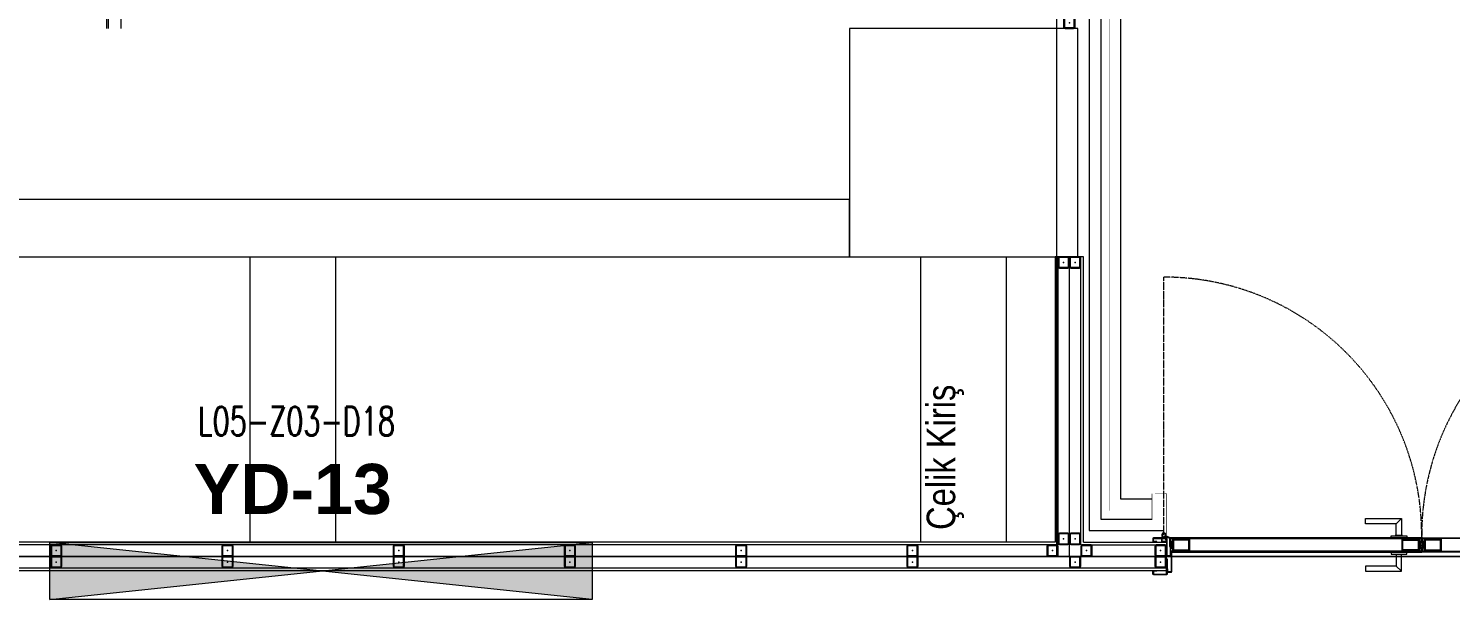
# Model space of a CAD drawing. Extents: x -2749 to 23780, y -1311 to 8245.
# Drawn here: x 19429.8 to 19928.1, y 1824.9 to 2025 of the extents above; entities that cross this region are included whole.
import ezdxf
from ezdxf.xclip import XClip

# ---------------------------------------------------------------- set-up
doc = ezdxf.new("R2010")
doc.units = 0
doc.header["$MEASUREMENT"] = 0
doc.header["$XCLIPFRAME"] = 0
doc.linetypes.add('DOT2', pattern=[0.125, 0, -0.125])
doc.linetypes.add('HIDDEN', pattern=[0.375, 0.25, -0.125])
doc.layers.get('0').update_dxf_attribs({"color": 9, "lineweight": 9})
for name, color, linetype, lineweight in [('00', 9, 'Continuous', 9), ('01', 9, 'Continuous', 9), ('05V', 9, 'Continuous', 9), ('06B', 9, 'Continuous', 9), ('06D', 9, 'Continuous', 9), ('10', 9, 'Continuous', 9), ('11', 9, 'Continuous', 9), ('20', 9, 'DOT2', 9), ('21', 9, 'Continuous', 9), ('33', 9, 'BATTING', 9), ('40B', 9, 'Continuous', 9), ('E-DEDEKTÖR NUMARALARI', 20, 'Continuous', 30), ('EQ LIST', 7, 'Continuous', 13), ('H-DAMPER', 1, 'Continuous', 13)]:
    doc.layers.add(name, color=color, linetype=linetype, lineweight=lineweight)
doc.styles.add('E-YAZI', font='txttw.shx')
doc.styles.add('MuuM_TEXT-STANDART', font='ARIALN.TTF')
doc.linetypes.add('BATTING', pattern='A,0.0001,-0.1,[134,ltypeshp.shx,S=0.1,R=0,X=-0.1,Y=0],-0.2,[134,ltypeshp.shx,S=0.1,R=180,X=0.1,Y=0],-0.1', length=0.4001000000000001)

# ---------------------------------------------------------------- blocks, each defined once
blk = doc.blocks.new('p-kolon_80x80')
blk.add_lwpolyline([(-40, -40), (40, -40), (40, 40), (-40, 40)], close=True)
blk = doc.blocks.new('p-arac asansoru')
for p, q in [((-6.300000035873381, 137.2500000023283), (21.199999963952, 137.2500000023283)), ((-6.300000035873381, 136.6500000023225), (21.199999963952, 136.6500000023225)), ((-6.300000035873381, 132.2500000023574), (21.199999963952, 132.2500000023574))]:
    blk.add_line(p, q)
blk = doc.blocks.new('Prf-40x40')
for points in [[(1.5, -1.999999999998179), (-1.5, -2.000000000001818, -0.4142135623730951), (-2, -1.500000000001818), (-2, 1.499999999998179, -0.4142135623730951), (-1.5, 1.999999999998179), (1.5, 2.000000000001818, -0.4142135623730951), (2, 1.500000000001818), (2, -1.499999999998179, -0.4142135623730951)], [(1.499999999999543, -1.699999999998908), (-1.5, -1.700000000002544, -0.4142135623738941), (-1.699999999999818, -1.500000000001818), (-1.699999999999818, 1.499999999998179, -0.4142135623738941), (-1.499999999999543, 1.699999999998908), (1.5, 1.700000000002544, -0.4142135623738941), (1.699999999999818, 1.500000000001818), (1.699999999999818, -1.499999999998179, -0.4142135623738941)]]:
    blk.add_lwpolyline(points, format="xyb", close=True)
blk.add_point((0, 0))
blk = doc.blocks.new('prf-scr2')
at = {"linetype": 'DOT2', "ltscale": 10}
blk.add_line((0, 0.1857142500000009), (-1e-16, -1.064285649999999), dxfattribs=at)
for p, q in [((0.09163645, -0.2441290999999978), (-0.0916364500000001, -0.2046380999999997)), ((-0.0916364500000001, -0.2439350999999988), (0.09163645, -0.2834260999999969)), ((0.09163645, -0.3231106000000011), (-0.0916364500000001, -0.2836195999999972)), ((-0.0916364500000001, -0.3229165999999964), (0.09163645, -0.3624076000000003)), ((0.09163645, -0.4020920499999989), (-0.0916364500000001, -0.3626011000000005)), ((-0.0916364500000001, -0.4018980999999997), (0.09163645, -0.4413891000000035)), ((0.09163645, -0.481073749999996), (-0.0916364500000001, -0.4415827499999978)), ((-0.0916364500000001, -0.4808798000000082), (0.09163645, -0.5203708500000005)), ((0.09163645, -0.5600555500000042), (-0.0916364500000001, -0.5205644500000006)), ((-0.0916364500000001, -0.5598615499999994), (0.09163645, -0.5993525500000034)), ((0.09163645, -0.6390373000000011), (-0.0916364500000001, -0.5995462500000088)), ((-0.0916364500000001, -0.6388432500000079), (0.09163645, -0.6783342500000061)), ((0.09163645, -0.7180189000000042), (-0.0916364500000001, -0.6785278500000061)), ((-0.0916364500000001, -0.7178253000000041), (0.09163645, -0.7573160000000088)), ((0.0552420499999996, -0.8362981999999988), (-0.0804827000000004, -0.7641103499999986)), ((-0.0690517, -0.7968069000000071), (0.0552420499999996, -0.8362981999999988)), ((0.09163645, -0.1651476000000059), (0, -0.1454021000000068)), ((0, -0.184699100000006), (0.09163645, -0.2044445999999993))]:
    blk.add_line(p, q)
blk.add_lwpolyline([(0.2314285999999996, 0), (-0.2314285999999996, 0), (-0.2314285999999996, -0.0100617499999998), (-0.1200000000000003, -0.1428571000000034), (0.1200000000000003, -0.1428571499999975), (0.2314285999999996, -0.0100617499999999), (0.2314285999999996, 0)], close=True)
for points in [[(0.2314285999999996, -0.0100617499999999), (-0.2314285999999996, -0.0100617499999998)], [(-0.0916364500000001, -0.1428571059091098), (-0.0916364500000001, -0.2046379999999999), (-0.1200003499999994, -0.2210138499999971), (-0.1200003499999994, -0.227559350000007), (-0.0916364500000001, -0.2439350999999988), (-0.0916364500000001, -0.2836194999999975), (-0.1200003499999994, -0.2999953500000004), (-0.1200003499999994, -0.3065408499999989), (-0.0916364500000001, -0.3229165999999964), (-0.0916364500000001, -0.3626010000000008), (-0.1200003499999994, -0.3789767999999981), (-0.1200003499999994, -0.3855223499999965), (-0.0916364500000001, -0.4018980999999997), (-0.0916364500000001, -0.4415827000000036), (-0.1200003499999994, -0.4579585000000009), (-0.1200003499999994, -0.4645040499999994), (-0.0916364500000001, -0.4808798000000082), (-0.0916364500000001, -0.5205644500000006), (-0.1200003499999994, -0.5369402000000038), (-0.1200003499999994, -0.5434858500000077), (-0.0916364500000001, -0.5598615499999994), (-0.0916364500000001, -0.5995461500000033), (-0.1200003499999994, -0.6159219500000006), (-0.1200003499999994, -0.6224674999999991), (-0.0916364500000001, -0.6388432500000079), (-0.0916364500000001, -0.6785278500000061), (-0.1200003499999994, -0.6949041500000078), (-0.1200003499999994, -0.7014492000000077), (-0.0916364500000001, -0.7178253000000041), (-0.0916364500000001, -0.7322130000000074), (-0.0804827000000004, -0.7641103499999986), (-0.0974138499999996, -0.7738857499999995), (-0.0974138499999996, -0.7804311500000041), (-0.0690517, -0.7968069000000071), (-0.0082380000000001, -0.9441533999999989), (-1e-16, -0.95), (0.008237999999999999, -0.9441533999999989), (0.0834733999999997, -0.7555572500000495), (0.09163645, -0.7573160000000088), (0.1200003499999994, -0.7409402999999998), (0.1200003499999994, -0.7343950500000063), (0.09163645, -0.7180189000000042), (0.09163645, -0.6783342500000061), (0.1200003499999994, -0.6619585000000087), (0.1200003499999994, -0.6554130500000043), (0.09163645, -0.6390371500000072), (0.09163645, -0.5993525500000034), (0.1200003499999994, -0.5829768000000002), (0.1200003499999994, -0.5764312499999961), (0.09163645, -0.5600554500000045), (0.09163645, -0.5203708500000005), (0.1200003499999994, -0.5039951500000086), (0.1200003499999994, -0.4974494999999991), (0.09163645, -0.481073749999996), (0.09163645, -0.4413891000000035), (0.1200003499999994, -0.4250134500000002), (0.1200003499999994, -0.4184677999999963), (0.09163645, -0.4020920499999989), (0.09163645, -0.3624076000000003), (0.1200003499999994, -0.3460319499999969), (0.1200003499999994, -0.3394862999999987), (0.09163645, -0.3231106000000011), (0.09163645, -0.2834260999999969), (0.1200003499999994, -0.2670504499999993), (0.1200003499999994, -0.2605048000000067), (0.09163645, -0.2441290999999978), (0.09163645, -0.2044445999999993), (0.1200003499999994, -0.1880689500000073), (0.1200003499999994, -0.1815233000000035), (0.09163645, -0.1651476000000059), (0.09163645, -0.1428571440909536)]]:
    blk.add_lwpolyline(points)
blk = doc.blocks.new('gr-p-barel kilitli kapı kolu')
at = {"flags": 128}
for points in [[(-0.8999999999996362, 0.8000000000001818), (-0.8999999999996362, 4.900000000000545), (-11.69999999999891, 4.90000000000009), (-11.69999999999891, 6.700000000000273), (0.9000000000005456, 6.700000000000728), (0.8999999999996362, 0.8000000000001818)], [(-0.8000000000001818, 5), (0.8000000000001818, 6.600000000000362)]]:
    blk.add_lwpolyline(points, dxfattribs=at)
blk.add_lwpolyline([(-2.75, 0), (-2.75, 0.6999999999998181), (2.75, 0.7000000000002728), (2.75, 0)])
blk.add_lwpolyline([(-1.300000000000181, 0.7000000000002728), (1.300000000000181, 0.7000000000002728), (1.300000000000181, 0.8000000000001818), (-1.300000000000181, 0.8000000000001818)], close=True)
blk = doc.blocks.new('k-audi-teras')
at = {"layer": '10'}
for points in [[(-12.40000000000054, 4.599999999998544, 0.4142135623730951), (-12.49999999999909, 4.5), (-12.49999999999909, 0.0999999999985448, 0.4142135623730951), (-12.39999999999872, 0), (-7.099999999999454, 0), (-7.099999999999454, -0.2000000000007276), (-12.39999999999872, -0.2000000000007276, -0.4142135623730951), (-12.69999999999982, 0.0999999999985448), (-12.69999999999982, 4.5, -0.4142135623730951), (-12.40000000000054, 4.799999999999272), (-11.5, 4.799999999999272, -0.4142135623730951), (-11.19999999999982, 4.5), (-11.19999999999982, 3.399999999997817), (-11.39999999999963, 3.399999999997817), (-11.39999999999963, 4.5, 0.4142135623730951), (-11.5, 4.599999999998544)], [(-11.49999999999909, -0.2000000000007276, 0.4142135623730951), (-11.80000000000018, -0.5), (-11.80000000000018, -1.5, 0.4142135623730951), (-11.49999999999909, -1.80000000000291), (-5.099999999999454, -1.80000000000291, 0.4142135623730951), (-4.799999999999272, -1.5, 0.4142135623730951), (-5.099999999999454, -1.200000000000727), (-5.999999999999091, -1.200000000000727), (-6, -0.2000000000007276), (0, -0.2000000000007276, 0.4142135623730951), (0.3000000000001819, 0.0999999999985448), (0.3000000000001819, 4.5, 0.4142135623730951), (0, 4.799999999999272), (-0.9000000000005456, 4.799999999999272, 0.4142135623730951), (-1.199999999999818, 4.5), (-1.199999999999818, 3.399999999997817), (-1, 3.399999999997817), (-1, 4.5, -0.4142135623730951), (-0.9000000000005456, 4.599999999998544), (0, 4.599999999998544, -0.4142135623724291), (0.1000000000003638, 4.5), (0.0999999999994543, 0.0999999999985448, -0.4142135623730951), (0, 0), (-6.199999999999817, 0), (-6.199999999999817, -1.400000000001455), (-5.099999999999454, -1.400000000001455, -0.4142135623730951), (-4.99999999999909, -1.5, -0.4142135623730951), (-5.099999999999454, -1.600000000002182), (-11.49999999999909, -1.600000000002182, -0.4142135623730951), (-11.59999999999945, -1.5), (-11.59999999999945, -0.5, -0.4142135623730951), (-11.49999999999909, -0.4000000000014552), (-10.59999999999945, -0.4000000000014552), (-10.59999999999945, -0.2000000000007276)], [(0.8138061564332019, 0.3789291877910728), (0.1724479160593546, -1), (-2.699999999999818, -1), (-2.699999999999818, -1.200000000000727), (0.3000000000001819, -1.200000000000727), (0.9836971237273247, 0.2699583792127669, 14.79600197240014)], [(-12.40000000000051, -183.4000000000014, -0.4142135623730951), (-12.49999999999906, -183.3000000000029), (-12.49999999999906, -178.9000000000014, -0.4142135623730951), (-12.3999999999987, -178.8000000000029), (-7.099999999999424, -178.8000000000029), (-7.099999999999424, -178.6000000000021), (-12.3999999999987, -178.6000000000021, 0.4142135623730951), (-12.69999999999979, -178.9000000000014), (-12.69999999999979, -183.3000000000029, 0.4142135623730951), (-12.40000000000051, -183.6000000000021), (-11.49999999999997, -183.6000000000021, 0.4142135623730951), (-11.19999999999979, -183.3000000000029), (-11.19999999999979, -182.2000000000007), (-11.39999999999961, -182.2000000000007), (-11.39999999999961, -183.3000000000029, -0.4142135623730951), (-11.49999999999997, -183.4000000000014)], [(-11.49999999999906, -178.6000000000021, -0.4142135623730951), (-11.80000000000015, -178.3000000000029), (-11.80000000000015, -177.3000000000029, -0.4142135623730951), (-11.49999999999906, -177), (-5.099999999999425, -177, -0.4142135623730951), (-4.799999999999243, -177.3000000000029, -0.4142135623730951), (-5.099999999999425, -177.6000000000022), (-5.999999999999063, -177.6000000000022), (-5.999999999999972, -178.6000000000021), (2.84e-14, -178.6000000000021, -0.4142135623730951), (0.3000000000002103, -178.9000000000014), (0.3000000000002103, -183.3000000000029, -0.4142135623730951), (2.84e-14, -183.6000000000021), (-0.9000000000005172, -183.6000000000021, -0.4142135623730951), (-1.199999999999789, -183.3000000000029), (-1.199999999999789, -182.2000000000007), (-0.9999999999999716, -182.2000000000007), (-0.9999999999999716, -183.3000000000029, 0.4142135623730951), (-0.9000000000005172, -183.4000000000014), (2.84e-14, -183.4000000000014, 0.4142135623724291), (0.1000000000003922, -183.3000000000029), (0.0999999999994827, -178.9000000000014, 0.4142135623730951), (2.84e-14, -178.8000000000029), (-6.199999999999789, -178.8000000000029), (-6.199999999999789, -177.4000000000014), (-5.099999999999425, -177.4000000000014, 0.4142135623730951), (-4.999999999999061, -177.3000000000029, 0.4142135623730951), (-5.099999999999425, -177.2000000000007), (-11.49999999999906, -177.2000000000007, 0.4142135623730951), (-11.59999999999942, -177.3000000000029), (-11.59999999999942, -178.3000000000029, 0.4142135623730951), (-11.49999999999906, -178.4000000000014), (-10.59999999999942, -178.4000000000014), (-10.59999999999942, -178.6000000000021)], [(0.8138061564332303, -179.178929187794), (0.172447916059383, -177.8000000000029), (-2.699999999999789, -177.8000000000029), (-2.699999999999789, -177.6000000000022), (0.3000000000002103, -177.6000000000022), (0.9836971237273531, -179.0699583792157, -14.79600197240014)]]:
    blk.add_lwpolyline(points, format="xyb", close=True, dxfattribs=at)
for points in [[(-1.349999999993002, -88.80000000000292), (-3.349999999993002, -88.80000000000292), (-3.349999999993002, -89.1000000000022), (-4.393404064992779, -89.1000000000022), (-4.393404064992864, -1.5), (-3.349999999993087, -1.5), (-3.349999999993087, -1.80000000000291), (-1.349999999993087, -1.80000000000291), (-1.349999999993087, -1.5), (-3.050000000004728, -1.5), (-3.050000000004728, -1.200000000000727), (-4.693404064995775, -1.200000000000727), (-4.693404064995688, -89.40000000000146), (-3.050000000004644, -89.40000000000146), (-3.050000000004644, -89.1000000000022), (-1.349999999993002, -89.1000000000022)], [(-3.349999999993002, -88.80000000000292), (-1.349999999993002, -88.80000000000292), (-1.349999999993002, -89.40000000000146), (0.3000000000011767, -89.40000000000146), (0.3000000000010914, -1.200000000000727), (-1.349999999993087, -1.200000000000727), (-1.349999999993087, -1.80000000000291), (-3.349999999993087, -1.80000000000291), (-3.349999999993087, -2.100000000002182), (-1.050000000004729, -2.100000000002182), (-1.050000000004729, -1.5), (-1.819e-12, -1.5), (-1.7337e-12, -89.1000000000022), (-1.050000000004644, -89.1000000000022), (-1.050000000004644, -88.49999999999999), (-3.349999999993002, -88.49999999999999), (-3.349999999993002, -88.80000000000292)], [(-1.349999999993002, -90), (-3.349999999993002, -90), (-3.349999999993002, -89.70000000000074), (-4.393404064992779, -89.70000000000074), (-4.393404064992836, -177.3000000000029), (-3.349999999993059, -177.3000000000029), (-3.349999999993059, -177), (-1.349999999993059, -177), (-1.349999999993059, -177.3000000000029), (-3.050000000004701, -177.3000000000029), (-3.050000000004701, -177.6000000000022), (-4.693404064995746, -177.6000000000022), (-4.693404064995688, -89.40000000000146), (-3.050000000004644, -89.40000000000146), (-3.050000000004644, -89.70000000000074), (-1.349999999993002, -89.70000000000074)], [(-3.349999999993002, -90), (-1.349999999993002, -90), (-1.349999999993002, -89.40000000000146), (0.3000000000011767, -89.40000000000146), (0.3000000000011198, -177.6000000000022), (-1.349999999993059, -177.6000000000022), (-1.349999999993059, -177), (-3.349999999993059, -177), (-3.349999999993059, -176.7000000000007), (-1.0500000000047, -176.7000000000007), (-1.0500000000047, -177.3000000000029), (-1.7906e-12, -177.3000000000029), (-1.7337e-12, -89.70000000000074), (-1.050000000004644, -89.70000000000074), (-1.050000000004644, -90.3000000000029), (-3.349999999993002, -90.3000000000029), (-3.349999999993002, -90)]]:
    blk.add_lwpolyline(points, dxfattribs=at)
for points in [[(-4.199999999998908, -2.100000000002182), (-4.199999999998908, -8.100000000002183), (-0.1999999999989086, -8.100000000002183), (-0.1999999999989086, -2.100000000002182)], [(-3.899999999995998, -2.400000000001455), (-3.899999999995998, -7.800000000002909), (-0.500000000001819, -7.800000000002909), (-0.500000000001819, -2.400000000001455)], [(-4.199999999998823, -88.49999999999999), (-4.199999999998823, -82.5), (-0.1999999999988233, -82.5), (-0.1999999999988233, -88.49999999999999)], [(-3.899999999995913, -88.20000000000074), (-3.899999999995913, -82.80000000000291), (-0.5000000000017338, -82.80000000000291), (-0.5000000000017338, -88.20000000000074)], [(-4.199999999998823, -90.3000000000029), (-4.199999999998823, -96.30000000000292), (-0.1999999999988233, -96.30000000000292), (-0.1999999999988233, -90.3000000000029)], [(-3.899999999995913, -90.6000000000022), (-3.899999999995913, -96), (-0.5000000000017338, -96), (-0.5000000000017338, -90.6000000000022)], [(-4.19999999999888, -176.7000000000007), (-4.19999999999888, -170.7000000000007), (-0.1999999999988802, -170.7000000000007), (-0.1999999999988802, -176.7000000000007)], [(-3.899999999995969, -176.4000000000014), (-3.899999999995969, -171), (-0.5000000000017906, -171), (-0.5000000000017906, -176.4000000000014)]]:
    blk.add_lwpolyline(points, close=True, dxfattribs=at)
for centre in [(1.299993494237241, 0.9500000000007276), (1.29999349423727, -179.7500000000036)]:
    blk.add_circle(centre, 0.55, dxfattribs=at)
at = {"layer": '20', "linetype": 'HIDDEN'}
for points in [[(0.0999999999994543, 0.2000000000007276), (-1.199999999999818, 0.2000000000007276), (-1.199999999999818, 1.700000000000727), (0.0999999999994543, 1.700000000000727)], [(0.7900915428790541, 0.3999999999978172), (-1, 0.3999999999978172), (-1, 1.5), (0.7900915428781446, 1.5)], [(0.0999999999994827, -179.0000000000036), (-1.199999999999789, -179.0000000000036), (-1.199999999999789, -180.5000000000036), (0.0999999999994827, -180.5000000000036)], [(0.7900915428790825, -179.2000000000007), (-0.9999999999999716, -179.2000000000007), (-0.9999999999999716, -180.3000000000029), (0.790091542878173, -180.3000000000029)]]:
    blk.add_lwpolyline(points, dxfattribs=at)
at = {"layer": '20'}
for points in [[(1.29999349423906, 0.9500000000007276), (91.65552728707868, 0.9500000000007276)], [(1.299993494239089, -179.7500000000036), (91.6555272870787, -179.7500000000036)]]:
    blk.add_lwpolyline(points, dxfattribs=at)
for centre, start, end in [((1.294518384255439, 0.9523150683271524), 268.3229339510341, 359.9985320700342), ((1.294518384255468, -179.75231506833), 0.0014679301743171, 91.6770660489658)]:
    blk.add_arc(centre, 90.36100893247914, start, end, dxfattribs=at)
at = {"layer": '06B', "xscale": -1, "rotation": 90}
blk.add_blockref('gr-p-barel kilitli kapı kolu', (-4.70602854289055, -81.4000000062806), dxfattribs=at)
at = {"layer": '06B', "rotation": 270}
blk.add_blockref('gr-p-barel kilitli kapı kolu', (0.3060285428783516, -81.4000000062806), dxfattribs=at)
at = {"layer": '10'}
for p in [(-2.199999999998908, -1.5), (-2.421629659781416, -89.70000000000074)]:
    blk.add_blockref('prf-scr2', p, dxfattribs=at)
at = {"layer": '10', "xscale": -1, "rotation": 180}
for p in [(-2.421629659781416, -89.1000000000022), (-2.19999999999888, -177.3000000000029)]:
    blk.add_blockref('prf-scr2', p, dxfattribs=at)
blk = doc.blocks.new('ÇATI KATI PLANI')
at = {"layer": '00'}
blk.add_lwpolyline([(19097.49999999899, 1944.999995651095), (19717.49999999899, 1944.999995651095), (19717.49999999899, 1964.999995651094), (19097.49999999899, 1964.999995651094)], close=True, dxfattribs=at)
at = {"layer": '06D'}
for points in [[(19805.49999999899, 2074.99999565108), (19805.49999999899, 1852.999995651102), (19823.49999999945, 1852.999995651102)], [(19823.49999999947, 1859.999995651102), (19812.4999999991, 1859.999995651091), (19812.49999999852, 2069.999995651087)], [(19507.49839534659, 1845.000000004653), (19507.49839534659, 1945.000429572646)], [(19537.49839534659, 1845.000000004653), (19537.49839534659, 1945.000429572645)], [(19742.49839534659, 1845.000000004653), (19742.49839534659, 1945.000429572646)], [(19772.4983953466, 1845.000000004653), (19772.4983953466, 1945.000429572646)], [(19019.49999999899, 1840.000000004653), (19788.60802597851, 1840.000000004653), (19794.49999999899, 1840.000000004653), (19794.49999999899, 1846.128600416567), (19794.49999999899, 1943.000000004649)], [(19794.49999999899, 1840.000000004653), (19826.49999999947, 1840.000000004653)]]:
    blk.add_lwpolyline(points, dxfattribs=at)
at = {"layer": '10'}
for points, const_width in [([(19808.49999999899, 2074.99999565108), (19808.49999999899, 1855.999995651102), (19823.49999999945, 1855.999995651102)], 0.1), ([(19825.17219037441, 1834.999995651102), (19828.49999999947, 1834.999995651102), (19828.49999999945, 1861.999995651105), (19823.49999999949, 1861.999995651095), (19823.49999999945, 1852.999995651102), (19818.49999999947, 1852.999995651102)], 0.2)]:
    blk.add_lwpolyline(points, dxfattribs=dict(at, const_width=const_width))
at = {"layer": '11'}
for points in [[(19799.49999999899, 1844.999995651102), (19799.49999999899, 1945.000000004653), (19789.49999999899, 1945.000000004653), (19789.49999999899, 1845.000000004653), (19017.49999999899, 1845.000000004653)], [(19790.49999999899, 1944.000000004653), (19790.49999999899, 1844.000000004653), (19017.49999999899, 1844.000000004653)], [(19798.49999999899, 1843.999995651102), (19798.49999999899, 1945.000000004653)], [(19798.49999999899, 1843.999995651102), (19828.49999999944, 1843.999995651102)], [(19799.49999999899, 1844.999995651102), (19828.49999999944, 1844.999995651102)], [(19017.49999999899, 1836.000000004653), (19798.49999999899, 1836.000000004653)], [(19017.49999999899, 1835.000000004653), (19799.49999999899, 1835.000000004653), (19799.49999999899, 1835.000000004653)], [(19797.49999999899, 1835.999995651102), (19828.49999999944, 1835.999995651102)], [(19797.49999999899, 1834.999995651102), (19828.49999999944, 1834.999995651102)]]:
    blk.add_lwpolyline(points, dxfattribs=at)
at = {"layer": '33', "ltscale": 0.4}
for points in [[(19801.49999999899, 2074.99999565108), (19801.49999999899, 1848.999995651098), (19827.62219037441, 1848.999995651102)], [(19019.49999999899, 1840.000000004653), (19788.60802597851, 1840.000000004653), (19794.49999999899, 1840.000000004653), (19794.49999999899, 1846.128600416567), (19794.49999999899, 1943.000000004649)]]:
    blk.add_lwpolyline(points, dxfattribs=at)
at = {"layer": '40B'}
for points in [[(19789.99999852523, 2364.999999934098), (19789.99999852523, 1839.999995651102), (20467.47515708096, 1839.999995651102), (20467.50000000183, 324.9999958589651), (21852.49847650594, 324.999995651091), (21852.49847650594, 2364.999999957123)], [(20467.47515708096, 1839.999995651102), (18997.49999999881, 1839.999995651102), (18997.49999999881, 324.9999956510947), (20467.47515708096, 324.9999956510947)]]:
    blk.add_lwpolyline(points, close=True, dxfattribs=at)
at = {"rotation": 90}
blk.add_blockref('k-audi-teras', (19828.5721903744, 1846.199995651099), dxfattribs=at)
at = {"layer": '01'}
blk.add_blockref('p-kolon_80x80', (19757.49999999899, 1984.999995651094), dxfattribs=at)
at = {"layer": '05V'}
ref = blk.add_blockref('p-arac asansoru', (19594.50000004331, 2018.849997840174), dxfattribs=dict(at, rotation=90))
XClip(ref).set_block_clipping_path([(6.149997810921832, -202.9999999556785), (371.150002144062, 532.0000000443215)])
at = {"layer": '10', "xscale": -1}
for p in [(19794.4999998622, 2026.999995651095), (19792.49999999899, 1943.000000004653), (19796.49999999899, 1943.000000004649), (19439.49999999899, 1842.000000004653), (19499.49999999899, 1842.000000004653), (19559.49999999899, 1842.000000004653), (19619.49999999899, 1842.000000004653), (19679.49999999899, 1842.000000004653), (19739.49999999899, 1842.000000004653), (19788.60802597851, 1842.000000004653), (19792.49999999899, 1846.128600416567), (19796.49999999899, 1846.128600416567), (19800.49999999899, 1841.999995651102), (19826.49999999947, 1841.999995651116), (19439.49999999899, 1838.000000004653), (19499.49999999899, 1838.000000004653), (19559.49999999899, 1838.000000004653), (19619.49999999899, 1838.000000004653), (19679.49999999899, 1838.000000004653), (19739.49999999899, 1838.000000004653), (19796.49999999899, 1838.000000004653), (19826.49999999947, 1838.000000004653)]:
    blk.add_blockref('Prf-40x40', p, dxfattribs=at)
at = {"layer": '21', "insert": (19751.03960728679, 1849.252939404494), "char_height": 10, "attachment_point": 4, "rotation": 90, "style": 'MuuM_TEXT-STANDART'}
blk.add_mtext_dynamic_manual_height_columns('Çelik Kiriş', width=388.558379922295, gutter_width=156.5101786435116, heights=[0], dxfattribs=at)
blk = doc.blocks.new('A$C2D3E4D3C')
at = {"layer": 'H-DAMPER'}
h = blk.add_hatch(color=256, dxfattribs=at)
h.paths.add_polyline_path([(95, -10.00000000009322), (95, 10.00000000009322), (0, 0)])
h.paths.add_polyline_path([(-95, -10.00000000009322), (1.07e-14, -1.1e-15), (-95, 10.00000000009322)])
for p, q in [((95, -10.00000000009322), (-95, 10.00000000009322)), ((-95, -10.00000000009322), (95, 10.00000000009322))]:
    blk.add_line(p, q, dxfattribs=at)
blk.add_lwpolyline([(95, 9.999999999907004), (95, -10.00000000009322), (-95, -10.00000000009322), (-95, 10.00000000009322)], close=True, dxfattribs=at)

msp = doc.modelspace()

# ---------------------------------------------------------------- block references
msp.add_blockref('ÇATI KATI PLANI', (3.274180926382542e-11, 0))
at = {"layer": 'H-DAMPER'}
msp.add_blockref('A$C2D3E4D3C', (19532.25001954136, 1834.852982331446), dxfattribs=at)

# ---------------------------------------------------------------- texts
at = {"layer": 'E-DEDEKTÖR NUMARALARI', "style": 'E-YAZI', "width": 0.7}
msp.add_text('L05-Z03-D18', height=10, dxfattribs=at).set_placement((19489.19198465452, 1882.345592505189))
at = {"layer": 'EQ LIST', "color": 6, "insert": (19522.34782449075, 1863.485132666596), "char_height": 17.55, "width": 288.0489130434783, "attachment_point": 5}
msp.add_mtext('{\\fArial|b1|i0|c162|p34;YD-13}', dxfattribs=at)

doc.saveas('drawing.dxf')
